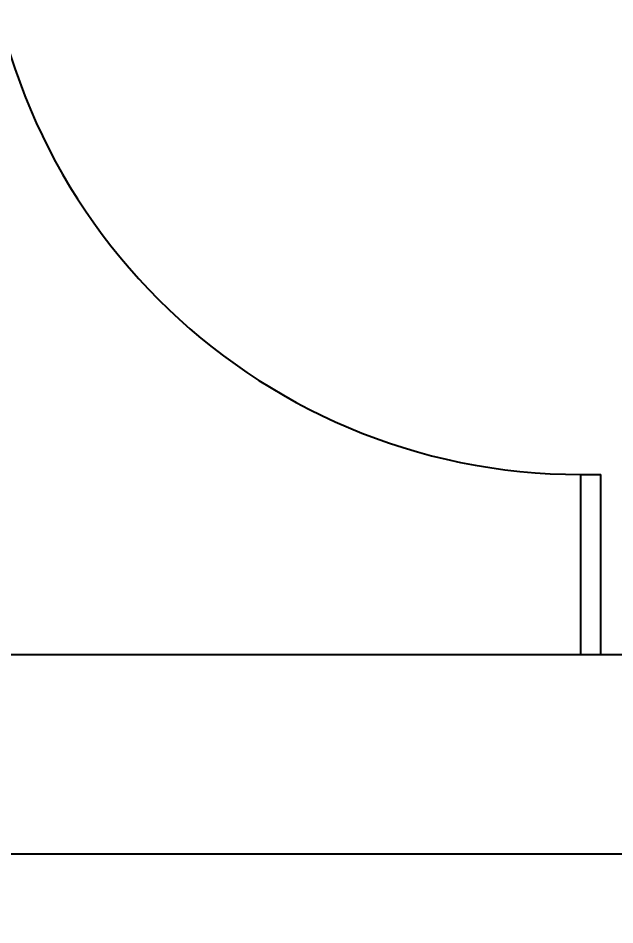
# Model space of a CAD drawing. Header units: metres. Extents: x 2442 to 5008, y 1070 to 2228.
# Drawn here: x 2513.029 to 2513.628, y 1091.548 to 1092.458 of the extents above; entities that cross this region are included whole.
import ezdxf

# ---------------------------------------------------------------- set-up
doc = ezdxf.new("R2010")
doc.units = ezdxf.units.M
doc.layers.get('Defpoints').update_dxf_attribs({"color": 130})
for name, color, linetype in [('ARQ LAYOUT', 252, 'Continuous'), ('ARQ-TEXTO3', 3, 'Continuous'), ('ARQ_PAREDES', 6, 'Continuous')]:
    doc.layers.add(name, color=color, linetype=linetype)
doc.styles.add('Luciene 01', font='swisscl.ttf')
doc.dimstyles.new('LP 50', dxfattribs={"dimscale": 0.5, "dimtxt": 0.5, "dimasz": 0.5, "dimexe": 1, "dimexo": 0.01, "dimgap": 0.05, "dimtad": 0, "dimzin": 0, "dimdsep": 46, "dimtxsty": 'Luciene 01', "dimblk": 'DOT', "dimcen": 1, "dimclrd": 256, "dimclre": 256, "dimclrt": 256, "dimadec": 0, "dimazin": 0, "dimtfac": 1, "dimtofl": 0, "dimtmove": 0, "dimatfit": 3, "dimldrblk": 'DOT', "dimfxl": 1, "dimtolj": 1, "dimtzin": 0, "dimlwd": -1, "dimarcsym": 1})

# ---------------------------------------------------------------- blocks, each defined once
blk = doc.blocks.new('_Dot')
at = {"color": 0, "linetype": 'ByBlock', "lineweight": -2}
blk.add_line((-0.5, 0), (-1, 0), dxfattribs=at)
at = {"color": 0, "linetype": 'ByBlock', "const_width": 0.5}
blk.add_lwpolyline([(-0.25, 0, 1), (0.25, 0, 1)], format="xyb", close=True, dxfattribs=at)
blk = doc.blocks.new('*D326')
at = {"lineweight": -2, "transparency": 16777216}
for p, q in [((2512.36675, 1091.81398), (2512.36675, 1089.82062)), ((2519.76675, 1091.81398), (2519.76675, 1089.82062))]:
    blk.add_line(p, q, dxfattribs=at)
at = {"transparency": 16777216}
for p, q in [((2512.61675, 1090.32062), (2515.88487, 1090.32062)), ((2519.51675, 1090.32062), (2516.44863, 1090.32062))]:
    blk.add_line(p, q, dxfattribs=at)
at = {"layer": 'Defpoints', "color": 0, "transparency": 16777216}
for p in [(2512.36675, 1091.81898), (2519.76675, 1091.81898), (2519.76675, 1090.32062)]:
    blk.add_point(p, dxfattribs=at)
at = {"transparency": 16777216, "xscale": 0.25, "yscale": 0.25, "zscale": 0.25, "rotation": 180}
blk.add_blockref('_Dot', (2512.36675, 1090.32062), dxfattribs=at)
at = {"transparency": 16777216, "xscale": 0.25, "yscale": 0.25, "zscale": 0.25}
blk.add_blockref('_Dot', (2519.76675, 1090.32062), dxfattribs=at)
at = {"transparency": 16777216, "insert": (2516.16675, 1090.32062), "char_height": 0.25, "attachment_point": 5, "style": 'Luciene 01'}
blk.add_mtext('\\A1;7.40', dxfattribs=at)
blk = doc.blocks.new('*D341')
at = {"lineweight": -2, "transparency": 16777216}
for p, q in [((2512.36675, 1091.81398), (2512.36675, 1090.45203)), ((2514.86675, 1091.81398), (2514.86675, 1090.45203))]:
    blk.add_line(p, q, dxfattribs=at)
at = {"transparency": 16777216}
for p, q in [((2512.61675, 1090.95203), (2513.33421, 1090.95203)), ((2514.61675, 1090.95203), (2513.89928, 1090.95203))]:
    blk.add_line(p, q, dxfattribs=at)
at = {"layer": 'Defpoints', "color": 0, "transparency": 16777216}
for p in [(2512.36675, 1091.81898), (2514.86675, 1091.81898), (2514.86675, 1090.95203)]:
    blk.add_point(p, dxfattribs=at)
at = {"transparency": 16777216, "xscale": 0.25, "yscale": 0.25, "zscale": 0.25, "rotation": 180}
blk.add_blockref('_Dot', (2512.36675, 1090.95203), dxfattribs=at)
at = {"transparency": 16777216, "xscale": 0.25, "yscale": 0.25, "zscale": 0.25}
blk.add_blockref('_Dot', (2514.86675, 1090.95203), dxfattribs=at)
at = {"transparency": 16777216, "insert": (2513.61675, 1090.95203), "char_height": 0.25, "attachment_point": 5, "style": 'Luciene 01'}
blk.add_mtext('\\A1;2.50', dxfattribs=at)

msp = doc.modelspace()

# ---------------------------------------------------------------- linework, layer by layer
at = {"layer": 'ARQ LAYOUT'}
for points in [[(2513.59415, 1091.81898), (2513.59415, 1091.99977)], [(2513.61415, 1091.81898), (2513.61415, 1091.99977)]]:
    msp.add_lwpolyline(points, dxfattribs=at)
at = {"layer": 'ARQ-TEXTO3'}
msp.add_lwpolyline([(2513.59415, 1091.99977), (2513.61415, 1091.99977)], dxfattribs=at)
msp.add_arc((2513.59415, 1092.59977), 0.6, 180, 270, dxfattribs=at)
at = {"layer": 'ARQ_PAREDES'}
for points in [[(2499.98281, 1091.61898), (2519.9688, 1091.61898), (2519.9688, 1122.17091), (2466.47832, 1122.17091), (2466.47832, 1118.65528)], [(2512.36675, 1091.81898), (2514.86675, 1091.81898)]]:
    msp.add_lwpolyline(points, dxfattribs=at)

# ---------------------------------------------------------------- dimensions: what is measured, and where the dimension line sits
for base, p2, picture, middle in [((2519.76675, 1090.32062), (2519.76675, 1091.81898), '*D326', (2516.16675, 1090.32062)), ((2514.86675, 1090.95203), (2514.86675, 1091.81898), '*D341', (2513.61675, 1090.95203))]:
    dim = msp.add_linear_dim(base=base, p1=(2512.36675, 1091.81898), p2=p2, dimstyle='LP 50')
    dim.commit()
    dim.dimension.update_dxf_attribs({"geometry": picture, "text_midpoint": middle, "dimtype": 160})

doc.saveas('drawing.dxf')
